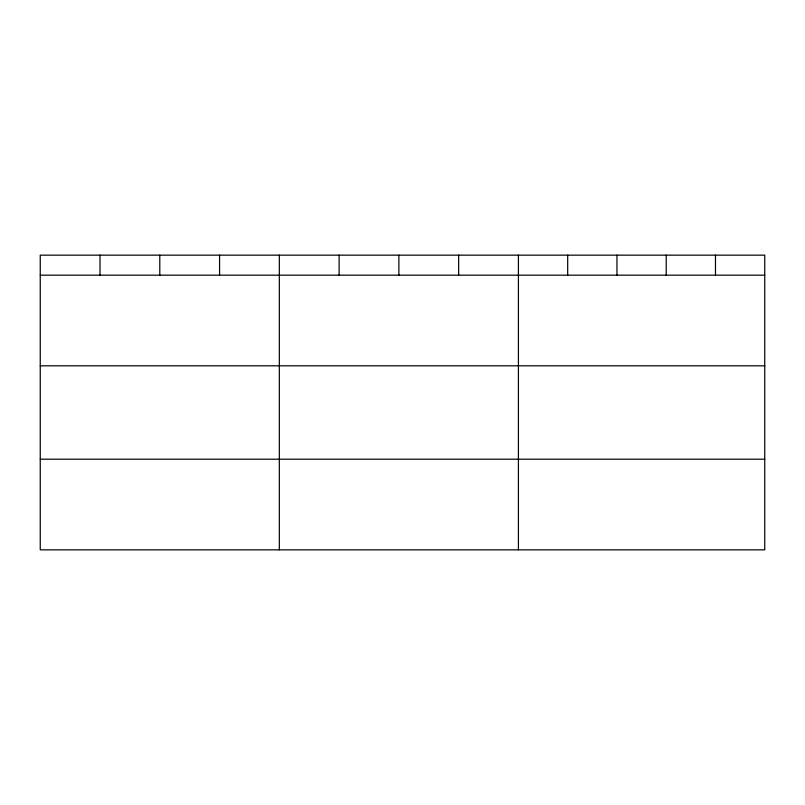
<?xml version="1.0" encoding="UTF-8"?>
<svg xmlns="http://www.w3.org/2000/svg" width="805" height="805" viewBox="0 0 805 805"><rect width="100%" height="100%" fill="white"/><g stroke="black" fill="none" stroke-linecap="round" stroke-linejoin="round"><path stroke-width="1.21" d="M764.75 365.812L764.75 255.155L40.25 255.155L40.25 549.845L764.75 549.845L764.75 365.812L40.25 365.812M40.25 275.169L764.75 275.169M40.25 459.202L764.75 459.202M715.484 255.155L715.484 275.169M666.218 255.155L666.218 275.169M616.952 255.155L616.952 275.169M567.686 255.155L567.686 275.169M518.42 255.155L518.42 549.845M458.649 255.155L458.649 275.169M398.877 255.155L398.877 275.169M339.106 255.155L339.106 275.169M279.335 255.155L279.335 549.845M219.564 255.155L219.564 275.169M159.793 255.155L159.793 275.169M100.021 255.155L100.021 275.169"/></g></svg>
